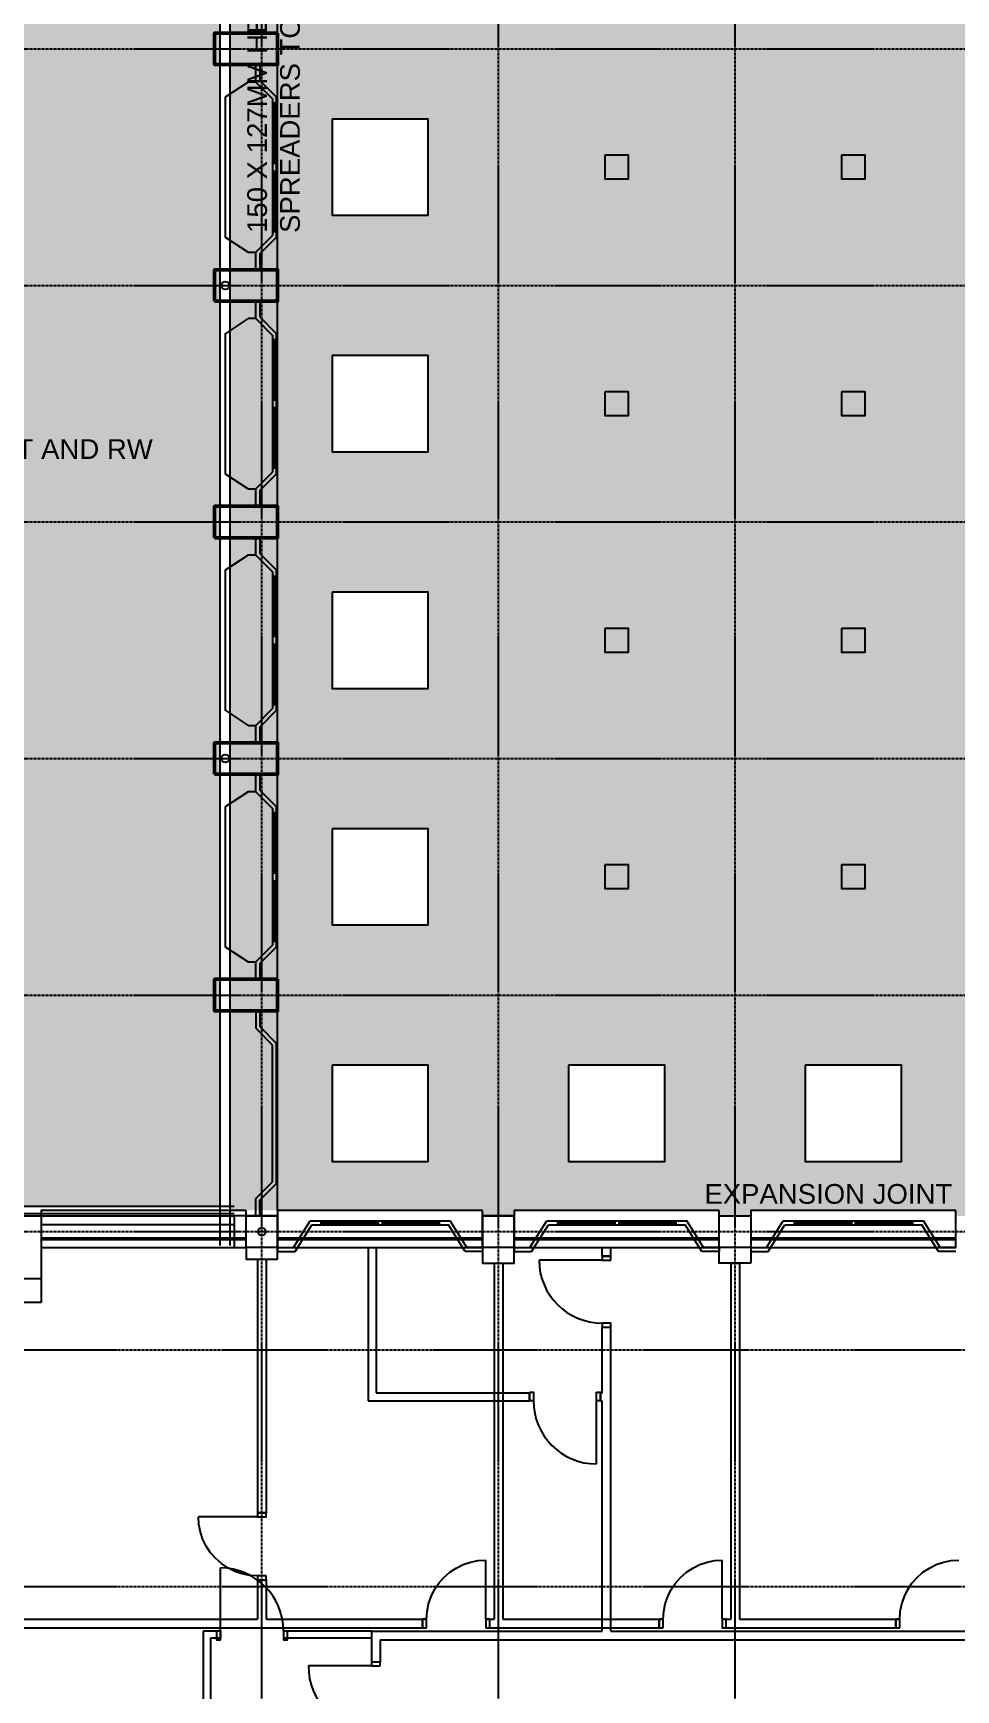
# Model space of a CAD drawing. Header units: millimetres. Extents: x -49883 to 118742, y -18440 to 67826.
# Drawn here: x -17433 to -5733, y 3965 to 24976 of the extents above; entities that cross this region are included whole.
import ezdxf

# ---------------------------------------------------------------- set-up
doc = ezdxf.new("R2010")
doc.units = ezdxf.units.MM
doc.linetypes.add('PCENTRE', pattern=[50.8, 31.75, -6.35, 6.35, -6.35])
doc.linetypes.add('PCENTRE2', pattern=[28.575, 19.05, -3.175, 3.175, -3.175])
for name, color, linetype in [('Boundaries_and_building_grids', 140, 'PCENTRE2'), ('Fourth Floor - Doors Windows and Openings', 1, 'Continuous'), ('Fourth Floor - Hatch', 1, 'Continuous'), ('Fourth Floor - Roofs', 2, 'Continuous'), ('Fourth Floor - Structural Members', 5, 'Continuous'), ('Fourth Floor - Text and Leaders', 1, 'Continuous'), ('Fourth Floor - Walls', 3, 'Continuous'), ('Third Floor - Doors Windows and Openings', 1, 'Continuous'), ('Third Floor - Railings', 2, 'Continuous'), ('Third Floor - Structural Members', 5, 'Continuous'), ('Third Floor - Walls', 3, 'Continuous')]:
    doc.layers.add(name, color=color, linetype=linetype)
doc.styles.add('Arial1', font='arial.ttf')

msp = doc.modelspace()

# ---------------------------------------------------------------- hatches: boundary and pattern name
at = {"layer": 'Fourth Floor - Hatch', "linetype": 'Continuous', "lineweight": -3}
h = msp.add_hatch(dxfattribs=at)
h.set_pattern_fill('DOTS', color=8, scale=75, angle=30, style=0)
h.paths.add_polyline_path([(-14933, 37176), (12867, 37176), (12867, 10046), (9667, 10046), (9667, 9976), (9267, 9976), (9267, 10046), (6667, 10046), (6667, 9976), (6267, 9976), (6267, 10046), (3667, 10046), (3667, 9976), (3267, 9976), (3267, 10046), (667, 10046), (667, 9976), (267, 9976), (267, 10046), (-2333, 10046), (-2333, 9976), (-2733, 9976), (-2733, 10046), (-5333, 10046), (-5333, 9976), (-5733, 9976), (-5733, 10046), (-8333, 10046), (-8333, 9976), (-8733, 9976), (-8733, 10046), (-11333, 10046), (-11333, 9976), (-11733, 9976), (-11733, 10046), (-14933, 10046)])
h.paths.add_polyline_path([(-13643, 11886), (-13643, 10666), (-12423, 10666), (-12423, 11886)])
h.paths.add_polyline_path([(-10643, 11886), (-10643, 10666), (-9423, 10666), (-9423, 11886)])
h.paths.add_polyline_path([(-7643, 11886), (-7643, 10666), (-6423, 10666), (-6423, 11886)])
h.paths.add_polyline_path([(-4643, 11886), (-4643, 10666), (-3423, 10666), (-3423, 11886)])
h.paths.add_polyline_path([(-1643, 11886), (-1643, 10666), (-423, 10666), (-423, 11886)])
h.paths.add_polyline_path([(1357, 11886), (1357, 10666), (2577, 10666), (2577, 11886)])
h.paths.add_polyline_path([(4357, 11886), (4357, 10666), (5577, 10666), (5577, 11886)])
h.paths.add_polyline_path([(7357, 11886), (7357, 10666), (8577, 10666), (8577, 11886)])
h.paths.add_polyline_path([(10357, 11886), (10357, 10666), (11577, 10666), (11577, 11886)])
h.paths.add_polyline_path([(10357, 14886), (10357, 13666), (11577, 13666), (11577, 14886)])
h.paths.add_polyline_path([(10357, 17886), (10357, 16666), (11577, 16666), (11577, 17886)])
h.paths.add_polyline_path([(10357, 20886), (10357, 19666), (11577, 19666), (11577, 20886)])
h.paths.add_polyline_path([(10357, 23886), (10357, 22666), (11577, 22666), (11577, 23886)])
h.paths.add_polyline_path([(10357, 26886), (10357, 25666), (11577, 25666), (11577, 26886)])
h.paths.add_polyline_path([(10357, 29886), (10357, 28666), (11577, 28666), (11577, 29886)])
h.paths.add_polyline_path([(10357, 32886), (10357, 31666), (11577, 31666), (11577, 32886)])
h.paths.add_polyline_path([(10357, 35886), (10357, 34666), (11577, 34666), (11577, 35886)])
h.paths.add_polyline_path([(7357, 35886), (7357, 34666), (8577, 34666), (8577, 35886)])
h.paths.add_polyline_path([(4357, 35886), (4357, 34666), (5577, 34666), (5577, 35886)])
h.paths.add_polyline_path([(1357, 35886), (1357, 34666), (2577, 34666), (2577, 35886)])
h.paths.add_polyline_path([(-1643, 35886), (-1643, 34666), (-423, 34666), (-423, 35886)])
h.paths.add_polyline_path([(-4643, 35886), (-4643, 34666), (-3423, 34666), (-3423, 35886)])
h.paths.add_polyline_path([(-7643, 35886), (-7643, 34666), (-6423, 34666), (-6423, 35886)])
h.paths.add_polyline_path([(-10643, 35886), (-10643, 34666), (-9423, 34666), (-9423, 35886)])
h.paths.add_polyline_path([(-13643, 35886), (-13643, 34666), (-12423, 34666), (-12423, 35886)])
h.paths.add_polyline_path([(-13643, 32886), (-13643, 31666), (-12423, 31666), (-12423, 32886)])
h.paths.add_polyline_path([(-13643, 29886), (-13643, 28666), (-12423, 28666), (-12423, 29886)])
h.paths.add_polyline_path([(-13643, 26886), (-13643, 25666), (-12423, 25666), (-12423, 26886)])
h.paths.add_polyline_path([(-13643, 23886), (-13643, 22666), (-12423, 22666), (-12423, 23886)])
h.paths.add_polyline_path([(-13643, 20886), (-13643, 19666), (-12423, 19666), (-12423, 20886)])
h.paths.add_polyline_path([(-13643, 17886), (-13643, 16666), (-12423, 16666), (-12423, 17886)])
h.paths.add_polyline_path([(-13643, 14886), (-13643, 13666), (-12423, 13666), (-12423, 14886)])
h.paths.add_polyline_path([(-4643, 26886), (-4643, 25666), (-3423, 25666), (-3423, 26886)])
h.paths.add_polyline_path([(-1643, 26886), (-1643, 25666), (-423, 25666), (-423, 26886)])
h.paths.add_polyline_path([(1357, 26886), (1357, 25666), (2577, 25666), (2577, 26886)])
h.paths.add_polyline_path([(-4643, 23886), (-4643, 22666), (-3423, 22666), (-3423, 23886)])
h.paths.add_polyline_path([(-1643, 23886), (-1643, 22666), (-423, 22666), (-423, 23886)])
h.paths.add_polyline_path([(1357, 23886), (1357, 22666), (2577, 22666), (2577, 23886)])
h.paths.add_polyline_path([(-4643, 20886), (-4643, 19666), (-3423, 19666), (-3423, 20886)])
h.paths.add_polyline_path([(-1643, 20886), (-1643, 19666), (-423, 19666), (-423, 20886)])
h.paths.add_polyline_path([(1357, 20886), (1357, 19666), (2577, 19666), (2577, 20886)])
at = {"layer": 'Fourth Floor - Hatch', "linetype": 'Continuous'}
h = msp.add_hatch(dxfattribs=at)
h.set_pattern_fill('ANGLE', color=8, scale=45, style=0)
h.set_pattern_definition([(0, (0, 0), (0, 314.325), [228.6, -85.725]), (90, (0, 0), (-314.325, 2e-14), [228.6, -85.725])])
h.paths.add_polyline_path([(-24783, 36766), (-15060, 36766), (-15060, 10101), (-25573, 10101), (-25573, 12526), (-24783, 12526)])

# ---------------------------------------------------------------- linework, layer by layer
at = {"layer": 'Boundaries_and_building_grids', "color": 140, "linetype": 'PCENTRE', "lineweight": -3}
for p, q in [((-14533, -11774), (-14533, 60096)), ((-11533, -11774), (-11533, 60102)), ((-8533, -11774), (-8533, 60107)), ((-49883, 24776), (47817, 24776)), ((-49883, 21776), (47817, 21776)), ((-49883, 18776), (47817, 18776)), ((-49883, 15776), (47817, 15776)), ((-49883, 12776), (47817, 12776)), ((-49883, 9776), (47817, 9776)), ((-27283, 8276), (25217, 8276)), ((-27283, 5276), (25217, 5276))]:
    msp.add_line(p, q, dxfattribs=at)
at = {"layer": 'Fourth Floor - Doors Windows and Openings', "color": 1, "linetype": 'Continuous'}
for p, q in [((-14733, 9695, 13800), (-17333, 9695, 13800)), ((-17333, 9675, 13800), (-14733, 9675, 13800)), ((-11733, 9695, 13800), (-14333, 9695, 13800)), ((-14333, 9675, 13800), (-11733, 9675, 13800)), ((-8733, 9695, 13800), (-11333, 9695, 13800)), ((-11333, 9675, 13800), (-8733, 9675, 13800)), ((-5733, 9695, 13800), (-8333, 9695, 13800)), ((-8333, 9675, 13800), (-5733, 9675, 13800)), ((-10218, 9416, 13800), (-11018, 9416, 13800)), ((-10289, 7630, 13800), (-10289, 7629, 13800)), ((-10289, 6830, 13800), (-10289, 7629, 13800)), ((-15059, 4711, 13800), (-15059, 5511, 13800)), ((-13143, 4268, 13800), (-13943, 4268, 13800))]:
    msp.add_line(p, q, dxfattribs=at)
at = {"layer": 'Fourth Floor - Doors Windows and Openings', "color": 1, "linetype": 'Continuous', "elevation": 13800}
for points in [[(-14733, 10046), (-17333, 10046), (-17333, 9576), (-14733, 9576), (-14733, 10046)], [(-11733, 10046), (-14333, 10046), (-14333, 9576), (-11733, 9576), (-11733, 10046)], [(-8733, 10046), (-11333, 10046), (-11333, 9576), (-8733, 9576), (-8733, 10046)], [(-5733, 10046), (-8333, 10046), (-8333, 9576), (-5733, 9576), (-5733, 10046)], [(-10108, 9416), (-10108, 9466), (-10218, 9466), (-10218, 9416), (-10108, 9416)], [(-10108, 8566), (-10108, 8616), (-10218, 8616), (-10218, 8566), (-10108, 8566)], [(-11139, 7740), (-11089, 7740), (-11089, 7630), (-11139, 7630), (-11139, 7740)], [(-10289, 7740), (-10239, 7740), (-10239, 7630), (-10289, 7630), (-10289, 7740)], [(-15109, 4711), (-15109, 4601), (-15059, 4601), (-15059, 4711), (-15109, 4711)], [(-14259, 4711), (-14259, 4601), (-14209, 4601), (-14209, 4711), (-14259, 4711)], [(-13033, 4268), (-13033, 4318), (-13143, 4318), (-13143, 4268), (-13033, 4268)]]:
    msp.add_lwpolyline(points, dxfattribs=at)
at = {"layer": 'Fourth Floor - Doors Windows and Openings', "color": 1, "linetype": 'Continuous'}
for centre, start, end in [((-10218, 9416, 13800), 180, 270), ((-10289, 7630, 13800), 180, 270), ((-15059, 4711, 13800), 0, 90), ((-13143, 4268, 13800), 180, 270)]:
    msp.add_arc(centre, 800, start, end, dxfattribs=at)
at = {"layer": 'Fourth Floor - Roofs', "color": 2, "linetype": 'Continuous', "lineweight": -3}
for p, q in [((-15060, 9601, 13800), (-15060, 37176, 13800)), ((-14933, 9601, 13800), (-14933, 37176, 13800))]:
    msp.add_line(p, q, dxfattribs=at)
at = {"layer": 'Fourth Floor - Roofs', "color": 1, "linetype": 'Continuous'}
msp.add_line((-14333, 10046, 13800), (-14333, 36576, 13800), dxfattribs=at)
at = {"layer": 'Fourth Floor - Roofs', "color": 1, "linetype": 'Continuous', "lineweight": -3}
for p, q in [((-25573, 10101, 13800), (-14883, 10101, 13800)), ((-14883, 10001, 13800), (-25673, 10001, 13800))]:
    msp.add_line(p, q, dxfattribs=at)
at = {"layer": 'Fourth Floor - Roofs', "color": 1, "linetype": 'Continuous', "lineweight": -3, "elevation": 13800}
for points in [[(-13643, 23886), (-13643, 22666), (-12423, 22666), (-12423, 23886)], [(-10183, 23426), (-10183, 23126), (-9883, 23126), (-9883, 23426)], [(-7183, 23426), (-7183, 23126), (-6883, 23126), (-6883, 23426)], [(-13643, 20886), (-13643, 19666), (-12423, 19666), (-12423, 20886)], [(-10183, 20426), (-10183, 20126), (-9883, 20126), (-9883, 20426)], [(-7183, 20426), (-7183, 20126), (-6883, 20126), (-6883, 20426)], [(-13643, 17886), (-13643, 16666), (-12423, 16666), (-12423, 17886)], [(-10183, 17426), (-10183, 17126), (-9883, 17126), (-9883, 17426)], [(-7183, 17426), (-7183, 17126), (-6883, 17126), (-6883, 17426)], [(-13643, 14886), (-13643, 13666), (-12423, 13666), (-12423, 14886)], [(-10183, 14426), (-10183, 14126), (-9883, 14126), (-9883, 14426)], [(-7183, 14426), (-7183, 14126), (-6883, 14126), (-6883, 14426)], [(-13643, 11886), (-13643, 10666), (-12423, 10666), (-12423, 11886)], [(-10643, 11886), (-10643, 10666), (-9423, 10666), (-9423, 11886)], [(-7643, 11886), (-7643, 10666), (-6423, 10666), (-6423, 11886)]]:
    msp.add_lwpolyline(points, close=True, dxfattribs=at)
at = {"layer": 'Fourth Floor - Roofs', "color": 1, "linetype": 'Continuous', "lineweight": -3}
for centre in [(-14996, 21776, 13800), (-14996, 15776, 13800)]:
    msp.add_circle(centre, 50, dxfattribs=at)
at = {"layer": 'Fourth Floor - Structural Members', "color": 8, "linetype": 'Continuous', "lineweight": 50, "elevation": 13800}
for points in [[(-14333, 24976), (-15133, 24976), (-15133, 24576), (-14333, 24576)], [(-15133, 21576), (-14333, 21576), (-14333, 21976), (-15133, 21976)], [(-15133, 18576), (-15133, 18976), (-14333, 18976), (-14333, 18576)], [(-15133, 15576), (-14333, 15576), (-14333, 15976), (-15133, 15976)], [(-14333, 12976), (-15133, 12976), (-15133, 12576), (-14333, 12576)]]:
    msp.add_lwpolyline(points, close=True, dxfattribs=at)
at = {"layer": 'Fourth Floor - Structural Members', "color": 5, "linetype": 'Continuous', "lineweight": -3, "elevation": 13800}
for points in [[(-17733, 9976), (-17333, 9976), (-17333, 9176), (-17733, 9176), (-17733, 9976)], [(-14333, 9576), (-14733, 9576), (-14733, 9976), (-14333, 9976), (-14333, 9576)], [(-11333, 9576), (-11733, 9576), (-11733, 9976), (-11333, 9976), (-11333, 9576)], [(-8333, 9576), (-8733, 9576), (-8733, 9976), (-8333, 9976), (-8333, 9576)]]:
    msp.add_lwpolyline(points, dxfattribs=at)
at = {"layer": 'Fourth Floor - Structural Members', "color": 5, "linetype": 'Continuous', "lineweight": -3}
msp.add_circle((-14533, 9776, 13800), 50, dxfattribs=at)
at = {"layer": 'Fourth Floor - Walls', "color": 2, "linetype": 'Continuous'}
for p, q in [((-10108, 9675, 13800), (-10218, 9675, 13800)), ((-13183, 9576, 13800), (-13183, 7631, 13800)), ((-13183, 9576, 13800), (-13083, 9576, 13800)), ((-13083, 9576, 13800), (-13083, 7731, 13800)), ((-10218, 9466, 13800), (-10218, 9576, 13800)), ((-10218, 9466, 13800), (-10108, 9466, 13800)), ((-10108, 9466, 13800), (-10108, 9576, 13800)), ((-10218, 8566, 13800), (-10108, 8566, 13800)), ((-10218, 7731, 13800), (-10218, 8566, 13800)), ((-10108, 4711, 13800), (-10108, 8566, 13800)), ((-13183, 7631, 13800), (-11139, 7631, 13800)), ((-13083, 7731, 13800), (-11139, 7731, 13800)), ((-11139, 7731, 13800), (-11139, 7631, 13800)), ((-10239, 7731, 13800), (-10218, 7731, 13800)), ((-10239, 7631, 13800), (-10239, 7731, 13800)), ((-10239, 7631, 13800), (-10218, 7631, 13800)), ((-10218, 4711, 13800), (-10218, 7631, 13800)), ((-15059, 4711, 13800), (-15059, 4621, 13800)), ((-14259, 4711, 13800), (-14259, 4621, 13800)), ((-13143, 4711, 13800), (-13143, 4318, 13800)), ((-13143, 4711, 13800), (-10218, 4711, 13800)), ((-10108, 4711, 13800), (927, 4711, 13800)), ((-13033, 4601, 13800), (-13033, 4318, 13800)), ((-13033, 4601, 13800), (927, 4601, 13800)), ((-13033, 4318, 13800), (-13143, 4318, 13800))]:
    msp.add_line(p, q, dxfattribs=at)
at = {"layer": 'Fourth Floor - Walls', "color": 2}
for p, q in [((-15059, 4711, 13800), (-15276, 4711, 13800)), ((-15276, 4711, 13800), (-15276, 3136, 13800)), ((-13143, 4711, 13800), (-14259, 4711, 13800)), ((-15059, 4621, 13800), (-15186, 4621, 13800)), ((-15186, 4621, 13800), (-15186, 3136, 13800)), ((-13143, 4621, 13800), (-14259, 4621, 13800))]:
    msp.add_line(p, q, dxfattribs=at)
at = {"layer": 'Third Floor - Doors Windows and Openings'}
for p, q in [((-15331, 6063, 10350), (-15338, 6161, 10350)), ((-15312, 5967, 10350), (-15331, 6063, 10350)), ((-15281, 5874, 10350), (-15312, 5967, 10350)), ((-15237, 5786, 10350), (-15281, 5874, 10350)), ((-15183, 5704, 10350), (-15237, 5786, 10350)), ((-15118, 5630, 10350), (-15183, 5704, 10350)), ((-15044, 5566, 10350), (-15118, 5630, 10350)), ((-14963, 5511, 10350), (-15044, 5566, 10350)), ((-14875, 5468, 10350), (-14963, 5511, 10350)), ((-14782, 5436, 10350), (-14875, 5468, 10350)), ((-12150, 5456, 10350), (-12069, 5510, 10350)), ((-12069, 5510, 10350), (-11981, 5554, 10350)), ((-11981, 5554, 10350), (-11888, 5585, 10350)), ((-11888, 5585, 10350), (-11791, 5604, 10350)), ((-11791, 5604, 10350), (-11694, 5611, 10350)), ((-9150, 5456, 10350), (-9069, 5510, 10350)), ((-9069, 5510, 10350), (-8981, 5554, 10350)), ((-8981, 5554, 10350), (-8888, 5585, 10350)), ((-8888, 5585, 10350), (-8791, 5604, 10350)), ((-8791, 5604, 10350), (-8694, 5611, 10350)), ((-6150, 5456, 10350), (-6069, 5510, 10350)), ((-6069, 5510, 10350), (-5981, 5554, 10350)), ((-5981, 5554, 10350), (-5888, 5585, 10350)), ((-5888, 5585, 10350), (-5791, 5604, 10350)), ((-5791, 5604, 10350), (-5694, 5611, 10350)), ((-14686, 5417, 10350), (-14782, 5436, 10350)), ((-14588, 5411, 10350), (-14686, 5417, 10350)), ((-12343, 5236, 10350), (-12289, 5317, 10350)), ((-12289, 5317, 10350), (-12224, 5391, 10350)), ((-12224, 5391, 10350), (-12150, 5456, 10350)), ((-9343, 5236, 10350), (-9289, 5317, 10350)), ((-9289, 5317, 10350), (-9224, 5391, 10350)), ((-9224, 5391, 10350), (-9150, 5456, 10350)), ((-6343, 5236, 10350), (-6289, 5317, 10350)), ((-6289, 5317, 10350), (-6224, 5391, 10350)), ((-6224, 5391, 10350), (-6150, 5456, 10350)), ((-12437, 4959, 10350), (-12418, 5055, 10350)), ((-12418, 5055, 10350), (-12386, 5148, 10350)), ((-12386, 5148, 10350), (-12343, 5236, 10350)), ((-9437, 4959, 10350), (-9418, 5055, 10350)), ((-9418, 5055, 10350), (-9386, 5148, 10350)), ((-9386, 5148, 10350), (-9343, 5236, 10350)), ((-6437, 4959, 10350), (-6418, 5055, 10350)), ((-6418, 5055, 10350), (-6386, 5148, 10350)), ((-6386, 5148, 10350), (-6343, 5236, 10350)), ((-12444, 4861, 10350), (-12437, 4959, 10350)), ((-9444, 4861, 10350), (-9437, 4959, 10350)), ((-6444, 4861, 10350), (-6437, 4959, 10350))]:
    msp.add_line(p, q, dxfattribs=at)
at = {"layer": 'Third Floor - Doors Windows and Openings', "linetype": 'Continuous'}
for p, q in [((-14588, 6161, 10350), (-15338, 6161, 10350)), ((-11694, 4861, 10350), (-11694, 5611, 10350)), ((-8694, 4861, 10350), (-8694, 5611, 10350))]:
    msp.add_line(p, q, dxfattribs=at)
at = {"layer": 'Third Floor - Doors Windows and Openings', "linetype": 'Continuous', "elevation": 10350}
for points in [[(-14478, 6211), (-14588, 6211), (-14588, 6161), (-14478, 6161), (-14478, 6211)], [(-14478, 5411), (-14588, 5411), (-14588, 5361), (-14478, 5361), (-14478, 5411)], [(-12444, 4751), (-12444, 4861), (-12494, 4861), (-12494, 4751), (-12444, 4751)], [(-11644, 4751), (-11644, 4861), (-11694, 4861), (-11694, 4751), (-11644, 4751)], [(-9444, 4751), (-9444, 4861), (-9494, 4861), (-9494, 4751), (-9444, 4751)], [(-8644, 4751), (-8644, 4861), (-8694, 4861), (-8694, 4751), (-8644, 4751)], [(-6444, 4751), (-6444, 4861), (-6494, 4861), (-6494, 4751), (-6444, 4751)]]:
    msp.add_lwpolyline(points, dxfattribs=at)
at = {"layer": 'Third Floor - Railings', "linetype": 'Continuous'}
for p, q in [((-14608, 24355, 10350), (-14608, 24576, 10350)), ((-14558, 24576, 10350), (-14558, 24376, 10350)), ((-14558, 24376, 10350), (-14346, 24164, 10350)), ((-14608, 24355, 10350), (-14396, 24143, 10350)), ((-14346, 22388, 10350), (-14346, 24164, 10350)), ((-14396, 24143, 10350), (-14396, 22409, 10350)), ((-14396, 24090, 10350), (-14346, 24090, 10350)), ((-14371, 23326, 10350), (-14371, 24090, 10350)), ((-14396, 23326, 10350), (-14346, 23326, 10350)), ((-14396, 23226, 10350), (-14346, 23226, 10350)), ((-14371, 22461, 10350), (-14371, 23226, 10350)), ((-14608, 22196, 10350), (-14396, 22409, 10350)), ((-14558, 22176, 10350), (-14346, 22388, 10350)), ((-14396, 22461, 10350), (-14346, 22461, 10350)), ((-14608, 21976, 10350), (-14608, 22196, 10350)), ((-14558, 22176, 10350), (-14558, 21976, 10350)), ((-14608, 21355, 10350), (-14608, 21576, 10350)), ((-14558, 21576, 10350), (-14558, 21376, 10350)), ((-14608, 21355, 10350), (-14396, 21143, 10350)), ((-14558, 21376, 10350), (-14346, 21164, 10350)), ((-14396, 21143, 10350), (-14396, 19409, 10350)), ((-14396, 21090, 10350), (-14346, 21090, 10350)), ((-14371, 20326, 10350), (-14371, 21090, 10350)), ((-14346, 19388, 10350), (-14346, 21164, 10350)), ((-14396, 20326, 10350), (-14346, 20326, 10350)), ((-14396, 20226, 10350), (-14346, 20226, 10350)), ((-14371, 19461, 10350), (-14371, 20226, 10350)), ((-14608, 19196, 10350), (-14396, 19409, 10350)), ((-14558, 19176, 10350), (-14346, 19388, 10350)), ((-14396, 19461, 10350), (-14346, 19461, 10350)), ((-14608, 18976, 10350), (-14608, 19196, 10350)), ((-14558, 19176, 10350), (-14558, 18976, 10350)), ((-14608, 18355, 10350), (-14608, 18576, 10350)), ((-14558, 18576, 10350), (-14558, 18376, 10350)), ((-14608, 18355, 10350), (-14396, 18143, 10350)), ((-14558, 18376, 10350), (-14346, 18164, 10350)), ((-14396, 18143, 10350), (-14396, 16409, 10350)), ((-14396, 18090, 10350), (-14346, 18090, 10350)), ((-14371, 17326, 10350), (-14371, 18090, 10350)), ((-14346, 16388, 10350), (-14346, 18164, 10350)), ((-14396, 17326, 10350), (-14346, 17326, 10350)), ((-14396, 17226, 10350), (-14346, 17226, 10350)), ((-14371, 16461, 10350), (-14371, 17226, 10350)), ((-14608, 16196, 10350), (-14396, 16409, 10350)), ((-14396, 16461, 10350), (-14346, 16461, 10350)), ((-14608, 15976, 10350), (-14608, 16196, 10350)), ((-14558, 16176, 10350), (-14346, 16388, 10350)), ((-14558, 16176, 10350), (-14558, 15976, 10350)), ((-14608, 15355, 10350), (-14608, 15576, 10350)), ((-14558, 15576, 10350), (-14558, 15376, 10350)), ((-14608, 15355, 10350), (-14396, 15143, 10350)), ((-14558, 15376, 10350), (-14346, 15164, 10350)), ((-14396, 15143, 10350), (-14396, 13409, 10350)), ((-14346, 13388, 10350), (-14346, 15164, 10350)), ((-14396, 15090, 10350), (-14346, 15090, 10350)), ((-14371, 14326, 10350), (-14371, 15090, 10350)), ((-14396, 14326, 10350), (-14346, 14326, 10350)), ((-14396, 14226, 10350), (-14346, 14226, 10350)), ((-14371, 13461, 10350), (-14371, 14226, 10350)), ((-14396, 13461, 10350), (-14346, 13461, 10350)), ((-14608, 13196, 10350), (-14396, 13409, 10350)), ((-14558, 13176, 10350), (-14346, 13388, 10350)), ((-14608, 12976, 10350), (-14608, 13196, 10350)), ((-14558, 13176, 10350), (-14558, 12976, 10350)), ((-14608, 12576, 10350), (-14608, 12355, 10350)), ((-14558, 12576, 10350), (-14558, 12376, 10350)), ((-14608, 12355, 10350), (-14396, 12143, 10350)), ((-14558, 12376, 10350), (-14346, 12164, 10350)), ((-14396, 10409, 10350), (-14396, 12143, 10350)), ((-14346, 10388, 10350), (-14346, 12164, 10350)), ((-14608, 10196, 10350), (-14396, 10409, 10350)), ((-14558, 10176, 10350), (-14346, 10388, 10350)), ((-14608, 9976, 10350), (-14608, 10196, 10350)), ((-14558, 9976, 10350), (-14558, 10176, 10350)), ((-14133, 9576, 10350), (-13921, 9913, 10350)), ((-13921, 9913, 10350), (-12145, 9913, 10350)), ((-13783, 9913, 10350), (-13783, 9863, 10350)), ((-13783, 9888, 10350), (-13058, 9888, 10350)), ((-13058, 9913, 10350), (-13058, 9863, 10350)), ((-13008, 9913, 10350), (-13008, 9863, 10350)), ((-13008, 9888, 10350), (-12283, 9888, 10350)), ((-12283, 9913, 10350), (-12283, 9863, 10350)), ((-11933, 9576, 10350), (-12145, 9913, 10350)), ((-11133, 9576, 10350), (-10921, 9913, 10350)), ((-10921, 9913, 10350), (-9145, 9913, 10350)), ((-10783, 9913, 10350), (-10783, 9863, 10350)), ((-10783, 9888, 10350), (-10058, 9888, 10350)), ((-10058, 9913, 10350), (-10058, 9863, 10350)), ((-10008, 9913, 10350), (-10008, 9863, 10350)), ((-10008, 9888, 10350), (-9283, 9888, 10350)), ((-9283, 9913, 10350), (-9283, 9863, 10350)), ((-8933, 9576, 10350), (-9145, 9913, 10350)), ((-8133, 9576, 10350), (-7921, 9913, 10350)), ((-7921, 9913, 10350), (-6145, 9913, 10350)), ((-7783, 9913, 10350), (-7783, 9863, 10350)), ((-7783, 9888, 10350), (-7058, 9888, 10350)), ((-7058, 9913, 10350), (-7058, 9863, 10350)), ((-7008, 9913, 10350), (-7008, 9863, 10350)), ((-7008, 9888, 10350), (-6283, 9888, 10350)), ((-6283, 9913, 10350), (-6283, 9863, 10350)), ((-5933, 9576, 10350), (-6145, 9913, 10350)), ((-14112, 9526, 10350), (-13900, 9863, 10350)), ((-13900, 9863, 10350), (-12166, 9863, 10350)), ((-11954, 9526, 10350), (-12166, 9863, 10350)), ((-11112, 9526, 10350), (-10900, 9863, 10350)), ((-10900, 9863, 10350), (-9166, 9863, 10350)), ((-8954, 9526, 10350), (-9166, 9863, 10350)), ((-8112, 9526, 10350), (-7900, 9863, 10350)), ((-7900, 9863, 10350), (-6166, 9863, 10350)), ((-5954, 9526, 10350), (-6166, 9863, 10350)), ((-14333, 9576, 10350), (-14133, 9576, 10350)), ((-14333, 9576, 10350), (-14333, 9526, 10350)), ((-14333, 9526, 10350), (-14112, 9526, 10350)), ((-11733, 9526, 10350), (-11954, 9526, 10350)), ((-11733, 9576, 10350), (-11933, 9576, 10350)), ((-11733, 9576, 10350), (-11733, 9526, 10350)), ((-11333, 9576, 10350), (-11133, 9576, 10350)), ((-11333, 9576, 10350), (-11333, 9526, 10350)), ((-11333, 9526, 10350), (-11112, 9526, 10350)), ((-8733, 9526, 10350), (-8954, 9526, 10350)), ((-8733, 9576, 10350), (-8933, 9576, 10350)), ((-8733, 9576, 10350), (-8733, 9526, 10350)), ((-8333, 9576, 10350), (-8133, 9576, 10350)), ((-8333, 9576, 10350), (-8333, 9526, 10350)), ((-8333, 9526, 10350), (-8112, 9526, 10350)), ((-5733, 9526, 10350), (-5954, 9526, 10350)), ((-5733, 9576, 10350), (-5933, 9576, 10350))]:
    msp.add_line(p, q, dxfattribs=at)
at = {"layer": 'Third Floor - Railings', "linetype": 'Continuous', "elevation": 10350}
for points in [[(-14608, 24355), (-14708, 24355), (-14996, 24164), (-14996, 22388), (-14708, 22196), (-14608, 22196)], [(-14608, 21355), (-14708, 21355), (-14996, 21164), (-14996, 19388), (-14708, 19196), (-14608, 19196)], [(-14608, 18355), (-14708, 18355), (-14996, 18164), (-14996, 16388), (-14708, 16196), (-14608, 16196)], [(-14608, 15355), (-14708, 15355), (-14996, 15164), (-14996, 13388), (-14708, 13196), (-14608, 13196)]]:
    msp.add_lwpolyline(points, dxfattribs=at)
at = {"layer": 'Third Floor - Structural Members', "color": 5, "linetype": 'Continuous', "elevation": 10350}
for points in [[(-14333, 24976), (-15133, 24976), (-15133, 24576), (-14333, 24576)], [(-15133, 21576), (-14333, 21576), (-14333, 21976), (-15133, 21976)], [(-15133, 18576), (-15133, 18976), (-14333, 18976), (-14333, 18576)], [(-15133, 15576), (-14333, 15576), (-14333, 15976), (-15133, 15976)], [(-14333, 12976), (-15133, 12976), (-15133, 12576), (-14333, 12576)], [(-17333, 8876), (-17733, 8876), (-17733, 9976), (-17333, 9976)], [(-14883, 9576), (-14733, 9576), (-14733, 9426), (-14333, 9426), (-14333, 9976), (-14883, 9976)], [(-11733, 9976), (-11733, 9376), (-11333, 9376), (-11333, 9976)], [(-8333, 9376), (-8733, 9376), (-8733, 9976), (-8333, 9976)]]:
    msp.add_lwpolyline(points, close=True, dxfattribs=at)
for points in [[(-11588, 9376), (-11478, 9376)], [(-8588, 9376), (-8478, 9376)]]:
    msp.add_lwpolyline(points, dxfattribs=at)
at = {"layer": 'Third Floor - Structural Members', "color": 5, "linetype": 'Continuous', "lineweight": -3}
msp.add_circle((-14533, 9776, 10350), 50, dxfattribs=at)
at = {"layer": 'Third Floor - Walls', "color": 2, "linetype": 'Continuous'}
for p, q in [((-17333, 9976, 10350), (-17333, 9866, 10350)), ((-17333, 9976, 10350), (-14883, 9976, 10350)), ((-14883, 9976, 10350), (-14883, 9866, 10350)), ((-17333, 9866, 10350), (-14883, 9866, 10350)), ((-14588, 9426, 10350), (-14478, 9426, 10350)), ((-14588, 9426, 10350), (-14588, 6211, 10350)), ((-14478, 9426, 10350), (-14478, 6211, 10350)), ((-11588, 9376, 10350), (-11588, 4861, 10350)), ((-11478, 9376, 10350), (-11478, 4861, 10350)), ((-8588, 9376, 10350), (-8588, 4861, 10350)), ((-8478, 9376, 10350), (-8478, 4861, 10350)), ((-14588, 6211, 10350), (-14478, 6211, 10350)), ((-14588, 5361, 10350), (-14588, 4861, 10350)), ((-14588, 5361, 10350), (-14478, 5361, 10350)), ((-14478, 5361, 10350), (-14478, 4861, 10350)), ((-17623, 4861, 10350), (-14588, 4861, 10350)), ((-14478, 4861, 10350), (-12444, 4861, 10350)), ((-12494, 4751, 10350), (-12494, 4861, 10350)), ((-11694, 4861, 10350), (-11588, 4861, 10350)), ((-11644, 4751, 10350), (-11644, 4861, 10350)), ((-11478, 4861, 10350), (-9444, 4861, 10350)), ((-9494, 4751, 10350), (-9494, 4861, 10350)), ((-8694, 4861, 10350), (-8588, 4861, 10350)), ((-8644, 4751, 10350), (-8644, 4861, 10350)), ((-8478, 4861, 10350), (-6444, 4861, 10350)), ((-6494, 4751, 10350), (-6494, 4861, 10350)), ((-17733, 4751, 10350), (-12444, 4751, 10350)), ((-11694, 4751, 10350), (-9444, 4751, 10350)), ((-8694, 4751, 10350), (-6444, 4751, 10350))]:
    msp.add_line(p, q, dxfattribs=at)

# ---------------------------------------------------------------- texts
at = {"layer": 'Fourth Floor - Text and Leaders', "color": 2, "linetype": 'Continuous', "insert": (-14718, 22442, 13800), "char_height": 250, "width": 13974.33, "attachment_point": 1, "rotation": 90, "style": 'Arial1'}
msp.add_mtext('150 X 127MM HEAVY GUAGE SHEETMETAL GUTTER WITH 150Ø DOWN PIPES AND SPREADERS TO DISCHARGE ON ROOF BELOW', dxfattribs=at)
at = {"layer": 'Fourth Floor - Text and Leaders', "color": 2, "linetype": 'Continuous', "insert": (-21601, 19826, 13800), "char_height": 250, "width": 6322.9, "attachment_point": 1, "style": 'Arial1'}
msp.add_mtext('150 Ø FULBORE OUTLET AND RW DOWN PIPE', dxfattribs=at)
at = {"layer": 'Fourth Floor - Text and Leaders', "color": 2, "linetype": 'Continuous', "insert": (-8922, 10380, 13800), "char_height": 250, "attachment_point": 1, "style": 'Arial1'}
msp.add_mtext('EXPANSION JOINT', dxfattribs=at)

doc.saveas('drawing.dxf')
